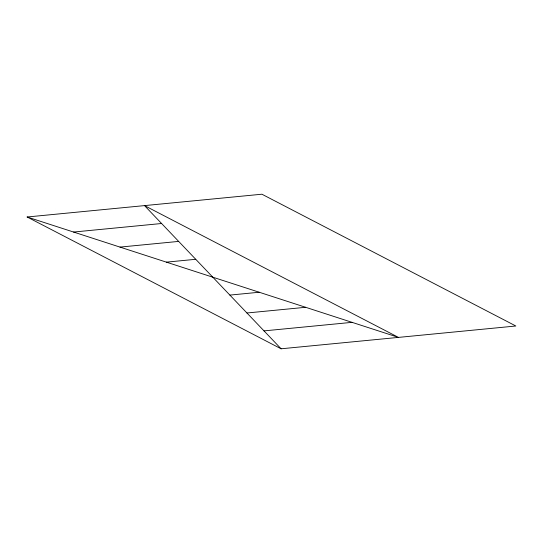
<?xml version="1.0" encoding="UTF-8"?>
<svg xmlns="http://www.w3.org/2000/svg" width="543" height="543" viewBox="0 0 543 543"><rect width="100%" height="100%" fill="white"/><g stroke="black" fill="none" stroke-linecap="round" stroke-linejoin="round"><path stroke-width="0.81" d="M27.15 216.996L261.909 194.211L515.85 326.004L281.091 348.789L27.15 216.996L398.474 337.393L144.526 205.607L281.091 348.789M73.563 232.051L161.597 223.506M119.983 247.099L178.667 241.404M166.396 262.147L195.738 259.296M229.879 295.093L259.228 292.243M246.95 312.992L305.641 307.297M264.02 330.891L352.054 322.345"/></g></svg>
